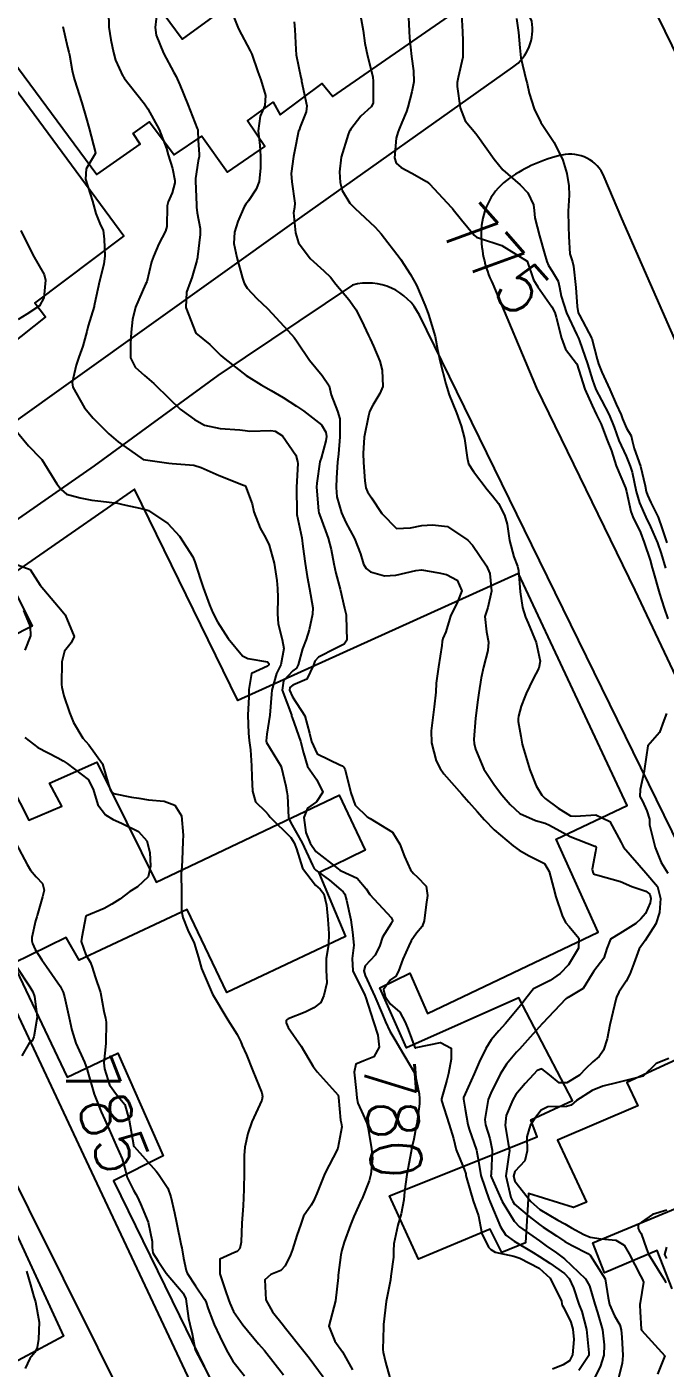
# Model space of a CAD drawing. Header units: metres. Extents: x 318500 to 325275, y 7408834 to 7428799.
# Drawn here: x 321625.1 to 321675.4, y 7423214.1 to 7423319.7 of the extents above; entities that cross this region are included whole.
import ezdxf
from ezdxf.enums import TextEntityAlignment as Align

# ---------------------------------------------------------------- set-up
doc = ezdxf.new("R2010")
doc.units = ezdxf.units.M
doc.header["$MEASUREMENT"] = 0
for name, color, linetype in [('Cotas', 45, 'Continuous'), ('Curvas de Nivel 1m', 11, 'Continuous'), ('Curvas de Nivel 5m', 15, 'Continuous'), ('Edificações', 30, 'Continuous'), ('Vias Primárias', 230, 'Continuous')]:
    doc.layers.add(name, color=color, linetype=linetype)
doc.styles.add('Style-STANDARD', font='STANDARD.shx')

msp = doc.modelspace()

# ---------------------------------------------------------------- linework, layer by layer
at = {"layer": 'Curvas de Nivel 1m', "flags": 128}
for points, elevation in [([(321641.12, 7423321.21), (321641.77, 7423319.56), (321642.7, 7423317.82), (321642.83, 7423317.55), (321643.3, 7423316.16), (321643.52, 7423315.54), (321643.89, 7423314.3), (321643.86, 7423313.53), (321643.49, 7423312.68), (321643.32, 7423311.54), (321643.45, 7423310.38), (321643.5, 7423309.54), (321643.51, 7423308.61), (321643.4, 7423307.54), (321643.17, 7423306.93), (321642.55, 7423306.01), (321642.34, 7423305.75), (321642.23, 7423305.55), (321641.71, 7423304.38), (321641.46, 7423303.56), (321641.42, 7423302.65), (321641.64, 7423301.56), (321642.1, 7423299.92), (321642.21, 7423299.55), (321642.46, 7423299.15), (321643.23, 7423298.32), (321644.07, 7423297.53), (321644.43, 7423297.16), (321645.95, 7423295.5), (321646.16, 7423295.25), (321646.4, 7423294.91), (321647.36, 7423293.48), (321648.37, 7423292.27), (321648.9, 7423291.46), (321649.07, 7423290.74), (321649.58, 7423289.45), (321649.74, 7423288.86), (321649.76, 7423287.45), (321649.64, 7423286.1), (321649.57, 7423285.45), (321649.49, 7423284.22), (321649.46, 7423283.45), (321649.52, 7423282.73), (321649.89, 7423281.45), (321650.22, 7423280.71), (321650.92, 7423279.43), (321651.37, 7423278.23), (321651.62, 7423277.42), (321651.82, 7423277.07), (321652.16, 7423276.82), (321653.27, 7423276.51), (321654.16, 7423276.55), (321655.73, 7423276.93), (321656.17, 7423276.97), (321657.55, 7423276.73), (321658.16, 7423276.6), (321659, 7423276.16), (321659.36, 7423275.32), (321659.01, 7423274.45), (321658.47, 7423273.33), (321658.39, 7423273.05), (321658.1, 7423272.1), (321657.86, 7423271.56), (321657.81, 7423271.33), (321657.77, 7423271.02), (321657.51, 7423269.34), (321657.35, 7423268.04), (321657.3, 7423267.34), (321657.19, 7423266.18), (321657.08, 7423265.34), (321656.94, 7423264.29), (321656.97, 7423263.35), (321657.35, 7423261.95), (321657.64, 7423261.33), (321657.95, 7423260.91), (321659.36, 7423259.32), (321659.92, 7423258.69), (321660.57, 7423257.95), (321661.14, 7423257.29), (321661.9, 7423256.51), (321663.41, 7423255.26), (321663.87, 7423254.91), (321664.66, 7423254.46), (321665.86, 7423253.86), (321666.23, 7423253.22), (321666.57, 7423251.95), (321666.77, 7423251.22), (321667.25, 7423249.77), (321667.51, 7423249.2), (321667.8, 7423248.9), (321668.56, 7423247.97), (321668.54, 7423247.19), (321667.76, 7423245.87), (321667.09, 7423245.21), (321666.31, 7423244.65), (321665.74, 7423244.36), (321664.99, 7423243.98), (321664.4, 7423243.24), (321664.12, 7423242.84), (321663.71, 7423242.36), (321662.79, 7423241.26), (321662.27, 7423240.69), (321661.68, 7423239.98), (321661.24, 7423239.29), (321660.73, 7423238.22), (321660.32, 7423237.3), (321659.62, 7423235.72), (321659.5, 7423235.43), (321659.49, 7423235.31), (321659.61, 7423234.53), (321659.84, 7423233.31), (321659.94, 7423232.95), (321660.52, 7423231.3), (321660.67, 7423230.42), (321660.85, 7423229.29), (321661.51, 7423227.37), (321661.55, 7423227.28), (321661.6, 7423227.19), (321662.4, 7423225.27), (321662.81, 7423224.59), (321663.47, 7423224.12), (321664.98, 7423223.23), (321665.46, 7423222.93), (321666.28, 7423222.39), (321667.44, 7423221.59), (321667.81, 7423221.19), (321668.14, 7423220.46), (321668.58, 7423219.18), (321668.8, 7423218.59), (321669.16, 7423217.17), (321669.35, 7423215.34), (321669.36, 7423215.17), (321669.35, 7423215.14), (321668.56, 7423213.95)], 778), ([(321635.37, 7423321.03), (321635.22, 7423319.65), (321635.3, 7423319.07), (321635.86, 7423317.64), (321636.68, 7423316.12), (321636.87, 7423315.81), (321636.95, 7423315.63), (321637.15, 7423315.15), (321637.79, 7423313.61), (321638.52, 7423311.7), (321638.56, 7423311.6), (321638.57, 7423311.55), (321638.61, 7423310.77), (321638.69, 7423309.69), (321638.69, 7423309.6), (321638.67, 7423309.52), (321638.59, 7423309.17), (321638.4, 7423307.77), (321638.4, 7423307.6), (321638.46, 7423305.68), (321638.46, 7423305.6), (321638.46, 7423305.52), (321638.53, 7423305.08), (321638.75, 7423303.83), (321638.76, 7423303.6), (321638.75, 7423303.36), (321638.55, 7423301.6), (321638.54, 7423301.55), (321638.49, 7423301.32), (321638.11, 7423299.96), (321637.97, 7423299.61), (321637.67, 7423298.83), (321637.63, 7423297.61), (321638.41, 7423295.6), (321639.52, 7423294.7), (321640.39, 7423293.85), (321640.69, 7423293.57), (321642.37, 7423292.28), (321643.57, 7423291.53), (321644.35, 7423291.1), (321645.3, 7423290.55), (321646.34, 7423289.86), (321646.89, 7423289.48), (321648.32, 7423288.39), (321648.66, 7423287.81), (321648.69, 7423287.46), (321648.65, 7423287.12), (321648.28, 7423285.77), (321648.21, 7423285.54), (321648.19, 7423285.47), (321647.93, 7423283.8), (321647.92, 7423283.47), (321648.08, 7423281.62), (321648.11, 7423281.47), (321648.22, 7423281.12), (321648.84, 7423279.46), (321649.08, 7423278.56), (321649.27, 7423277.45), (321649.43, 7423276.72), (321649.77, 7423275.45), (321650.13, 7423273.96), (321650.24, 7423273.44), (321650.26, 7423273.3), (321650.3, 7423271.44), (321650.09, 7423271.13), (321649.42, 7423270.78), (321648.08, 7423270.09), (321647.78, 7423269.77), (321647.68, 7423269.47), (321647.16, 7423268.37), (321646.05, 7423267.9), (321645.82, 7423267.72), (321645.79, 7423267.49), (321646.03, 7423266.97), (321646.99, 7423265.48), (321647.36, 7423264.11), (321647.51, 7423263.47), (321647.98, 7423262.5), (321649.81, 7423261.59), (321649.96, 7423261.55), (321650.07, 7423261.44), (321650.17, 7423261.22), (321650.63, 7423259.43), (321650.96, 7423258.46), (321651.91, 7423257.53), (321652.15, 7423257.41), (321653.89, 7423256.32), (321654.48, 7423255.38), (321654.84, 7423254.4), (321655.32, 7423253.37), (321655.55, 7423253.06), (321655.84, 7423252.8), (321656.54, 7423252.06), (321656.66, 7423251.35), (321656.54, 7423250.62), (321656.38, 7423249.35), (321656.24, 7423248.91), (321655.79, 7423248.38), (321655.38, 7423247.76), (321655.18, 7423247.37), (321654.71, 7423246.33), (321654.37, 7423245.38), (321654.15, 7423244.98), (321653.74, 7423244.7), (321653.19, 7423243.93), (321653.32, 7423243.39), (321653.71, 7423242.8), (321654.47, 7423242.15), (321654.9, 7423241.37), (321655.12, 7423240.8), (321655.66, 7423239.36), (321655.7, 7423239.33), (321655.77, 7423239.36), (321657.67, 7423239.77), (321658.51, 7423239.32), (321658.53, 7423238.45), (321658.3, 7423237.32), (321658.17, 7423236.79), (321657.75, 7423235.33), (321657.76, 7423235.19), (321658.37, 7423233.32), (321658.69, 7423232.21), (321658.9, 7423231.32), (321659.54, 7423229.79), (321659.66, 7423229.42), (321659.68, 7423229.31), (321659.73, 7423229.12), (321660.25, 7423227.3), (321660.66, 7423226.13), (321660.83, 7423225.29), (321660.92, 7423224.74), (321661.46, 7423223.66), (321661.64, 7423223.46), (321661.97, 7423223.27), (321663.46, 7423222.94), (321663.92, 7423222.78), (321665.44, 7423222), (321666.32, 7423221.22), (321667.2, 7423219.41), (321667.24, 7423219.2), (321667.27, 7423219.08), (321667.4, 7423218.87), (321667.95, 7423217.76), (321668.11, 7423217.19), (321668.18, 7423216.38), (321668.08, 7423215.19), (321667.83, 7423214.7), (321667.34, 7423214.39), (321666.49, 7423214.06)], 779), ([(321646.15, 7423320.1), (321646.21, 7423319.51), (321646.28, 7423317.93), (321646.32, 7423317.5), (321646.68, 7423315.73), (321646.73, 7423315.55), (321646.73, 7423315.5), (321646.74, 7423315.44), (321647.15, 7423313.49), (321647.11, 7423313.03), (321646.62, 7423311.83), (321646.54, 7423311.58), (321646.51, 7423311.5), (321646.19, 7423309.91), (321646.11, 7423309.5), (321645.93, 7423308.16), (321645.97, 7423307.51), (321646.2, 7423305.84), (321646.19, 7423305.5), (321646.11, 7423305.08), (321646.25, 7423303.49), (321646.51, 7423302.71), (321647.41, 7423301.48), (321648.48, 7423300.52), (321649.01, 7423300), (321649.45, 7423299.46), (321650.45, 7423298.26), (321651.04, 7423297.43), (321651.65, 7423296.2), (321652.01, 7423295.42), (321652.14, 7423295.15), (321652.4, 7423294.59), (321652.89, 7423293.4), (321653.08, 7423292.7), (321653.13, 7423291.4), (321652.9, 7423290.86), (321652.34, 7423289.94), (321652.16, 7423289.59), (321652.1, 7423289.41), (321652.01, 7423289.1), (321651.66, 7423287.42), (321651.59, 7423286.12), (321651.62, 7423285.42), (321651.71, 7423283.97), (321651.79, 7423283.42), (321651.93, 7423283.1), (321652.24, 7423282.64), (321653.07, 7423281.4), (321654.21, 7423280.23), (321655.31, 7423280.28), (321656.22, 7423280.45), (321657.05, 7423280.52), (321658.22, 7423280.38), (321659.84, 7423279.31), (321660.19, 7423278.92), (321661.31, 7423277.29), (321661.56, 7423276.68), (321661.69, 7423275.29), (321661.4, 7423274.02), (321661.16, 7423273.29), (321661.3, 7423272.09), (321661.47, 7423271.29), (321661.4, 7423270.61), (321661.07, 7423269.3), (321660.88, 7423268.47), (321660.69, 7423267.3), (321660.61, 7423266.73), (321660.44, 7423265.3), (321660.3, 7423263.61), (321660.32, 7423263.31), (321660.43, 7423262.86), (321661.09, 7423261.29), (321661.94, 7423260.01), (321662.52, 7423259.27), (321663.15, 7423258.49), (321663.92, 7423257.79), (321665.15, 7423257.24), (321665.91, 7423257.03), (321666.26, 7423256.87), (321667.89, 7423255.99), (321669.82, 7423255.23), (321669.88, 7423255.21), (321669.91, 7423255.17), (321669.93, 7423255.11), (321669.87, 7423254.81), (321669.63, 7423253.4), (321669.66, 7423253.17), (321669.72, 7423253.04), (321669.85, 7423252.98), (321670.07, 7423252.94), (321671.84, 7423252.43), (321672.75, 7423252.05), (321673.84, 7423251.69), (321674.15, 7423251.43), (321674.23, 7423251.11), (321674.18, 7423250.76), (321673.81, 7423249.93), (321673.44, 7423249.49), (321673.05, 7423249.13), (321671.79, 7423248.35), (321671.05, 7423247.89), (321670.78, 7423247.16), (321670.53, 7423246.4), (321669.75, 7423245.38), (321669.62, 7423245.17), (321668.91, 7423244.01), (321667.72, 7423243.32), (321667.64, 7423243.28), (321667.55, 7423243.2), (321665.7, 7423241.27), (321665.68, 7423241.25), (321665.67, 7423241.23), (321664.75, 7423240.18), (321663.9, 7423239.25), (321663.79, 7423239.13), (321663.67, 7423239), (321662.87, 7423238.05), (321662.38, 7423237.27), (321661.63, 7423235.79), (321661.44, 7423235.28), (321661.18, 7423233.7), (321661.23, 7423233.29), (321661.57, 7423232.22), (321661.75, 7423231.28), (321661.66, 7423229.39), (321661.65, 7423229.28), (321661.69, 7423229.13), (321662.53, 7423227.26), (321663.49, 7423225.69), (321663.9, 7423225.25), (321665.47, 7423224.15), (321666.01, 7423223.77), (321666.82, 7423223.21), (321667.45, 7423222.73), (321669.1, 7423221.17), (321669.42, 7423220.61), (321669.82, 7423219.17), (321670.03, 7423218.52), (321670.42, 7423217.16), (321670.56, 7423215.96), (321670.53, 7423215.16), (321670.26, 7423214.23), (321669.7, 7423213.17)], 777), ([(321651.32, 7423320.87), (321651.6, 7423319.43), (321651.73, 7423318.42), (321651.93, 7423317.43), (321652.34, 7423315.77), (321652.38, 7423315.42), (321652.38, 7423313.7), (321652.23, 7423313.42), (321651.41, 7423312.67), (321650.62, 7423311.67), (321650.53, 7423311.53), (321650.49, 7423311.44), (321650.42, 7423311.24), (321649.86, 7423309.45), (321649.73, 7423308.3), (321649.77, 7423307.45), (321649.93, 7423306.82), (321650.55, 7423305.84), (321650.94, 7423305.44), (321652.53, 7423303.95), (321653, 7423303.41), (321654.49, 7423301.48), (321654.56, 7423301.39), (321655.32, 7423300.22), (321655.8, 7423299.37), (321656.45, 7423297.82), (321656.62, 7423297.36), (321656.73, 7423297.06), (321657.25, 7423295.35), (321657.43, 7423294.32), (321657.64, 7423293.35), (321658.1, 7423291.61), (321658.17, 7423291.34), (321658.35, 7423290.76), (321658.94, 7423289.33), (321659.31, 7423288.31), (321659.56, 7423287.32), (321659.78, 7423285.82), (321659.88, 7423285.31), (321660.27, 7423284.71), (321661.36, 7423283.29), (321661.76, 7423282.8), (321662.24, 7423282.19), (321662.73, 7423281.28), (321662.92, 7423280.57), (321663.12, 7423279.27), (321663.45, 7423277.99), (321663.74, 7423277.26), (321663.82, 7423276.91), (321663.94, 7423275.25), (321664.13, 7423274.02), (321664.37, 7423273.25), (321664.58, 7423272.78), (321665.22, 7423271.24), (321665.52, 7423269.79), (321665.42, 7423269.24), (321664.96, 7423268.34), (321664.43, 7423267.25), (321664.31, 7423266.98), (321664.02, 7423266.24), (321663.81, 7423265.45), (321663.78, 7423265.25), (321663.8, 7423265.04), (321664, 7423263.89), (321664.12, 7423263.25), (321664.16, 7423263.07), (321664.71, 7423261.24), (321665.21, 7423259.97), (321665.66, 7423259.23), (321665.93, 7423258.97), (321666.93, 7423258.22), (321667.91, 7423257.61), (321668.3, 7423257.58), (321669.92, 7423257.68), (321671.01, 7423257.16), (321671.89, 7423255.51), (321672.08, 7423255.15), (321673.85, 7423253.12), (321674.77, 7423252.04), (321675, 7423251.1), (321674.93, 7423249.99), (321674.63, 7423249.11), (321673.79, 7423247.79), (321673.32, 7423247.13), (321672.9, 7423245.99), (321672.59, 7423245.14), (321672.29, 7423244.59), (321671.73, 7423243.74), (321671.53, 7423243.34), (321671.47, 7423243.15), (321671.15, 7423241.71), (321671.02, 7423241.16), (321670.79, 7423240.05), (321670.52, 7423239.16), (321670.17, 7423238.66), (321669.66, 7423238.25), (321669.11, 7423237.71), (321668.63, 7423237.19), (321667.63, 7423236.58), (321667.01, 7423236.58), (321666.25, 7423237.22), (321665.65, 7423237.69), (321665.3, 7423237.57), (321664.99, 7423237.24), (321664.34, 7423236.53), (321663.62, 7423235.68), (321663.36, 7423235.25), (321662.86, 7423234.01), (321662.78, 7423233.26), (321663.01, 7423231.82), (321663.11, 7423231.26), (321663.04, 7423230.74), (321662.82, 7423229.26), (321663.21, 7423227.56), (321663.36, 7423227.25), (321663.51, 7423227.04), (321664.66, 7423226.07), (321665.48, 7423225.43), (321665.77, 7423225.23), (321666.81, 7423224.55), (321667.47, 7423224.11), (321668.05, 7423223.78), (321669.28, 7423223.17), (321669.46, 7423223.03), (321670.63, 7423221.16), (321670.88, 7423219.68), (321670.98, 7423219.15), (321671.39, 7423218.25), (321671.79, 7423217.55), (321671.91, 7423217.14), (321671.95, 7423216.56), (321672.04, 7423215.14), (321671.98, 7423214.5), (321671.65, 7423213.15)], 776), ([(321659.34, 7423320.74), (321659.4, 7423319.33), (321659.43, 7423318.61), (321659.44, 7423317.33), (321659.08, 7423315.73), (321658.99, 7423315.34), (321659, 7423315.01), (321659.22, 7423313.33), (321659.63, 7423312.31), (321660.47, 7423311.31), (321660.63, 7423311.12), (321661.91, 7423309.29), (321662.59, 7423308.45), (321663.96, 7423307.27), (321664.56, 7423306.64), (321665, 7423305.7), (321665.06, 7423305.25), (321665.11, 7423304.68), (321665.46, 7423303.25), (321665.86, 7423301.88), (321666.06, 7423301.24), (321666.19, 7423300.94), (321666.48, 7423300.49), (321666.95, 7423299.69), (321667.05, 7423299.22), (321667.17, 7423298.51), (321667.61, 7423297.21), (321668.41, 7423295.46), (321668.54, 7423295.2), (321668.62, 7423294.99), (321669.24, 7423293.19), (321669.64, 7423291.91), (321669.91, 7423291.18), (321670.35, 7423290.34), (321670.96, 7423289.17), (321671.34, 7423288.19), (321671.71, 7423287.16), (321672.29, 7423285.91), (321672.62, 7423285.14), (321672.77, 7423284.65), (321673.09, 7423283.14), (321673.35, 7423282.24), (321673.84, 7423281.13), (321674.22, 7423280.36), (321674.75, 7423279.11), (321675.04, 7423278.26), (321675.38, 7423277.11)], 774), ([(321663.66, 7423320.36), (321663.82, 7423319.27), (321663.93, 7423318.05), (321664, 7423317.27), (321664.43, 7423315.51), (321664.5, 7423315.26), (321664.67, 7423314.49), (321665.04, 7423313.25), (321665.58, 7423312.19), (321666.2, 7423311.24), (321666.62, 7423310.6), (321667.32, 7423309.22), (321667.63, 7423308.17), (321667.79, 7423307.21), (321667.81, 7423306.46), (321667.73, 7423305.21), (321667.76, 7423303.99), (321667.77, 7423303.21), (321667.86, 7423301.85), (321668.07, 7423301.21), (321668.16, 7423300.87), (321668.32, 7423299.2), (321668.45, 7423297.69), (321668.52, 7423297.2), (321668.62, 7423297.01), (321669.59, 7423295.19), (321670.02, 7423293.56), (321670.11, 7423293.18), (321670.38, 7423292.52), (321671.02, 7423291.17), (321671.5, 7423290.01), (321671.89, 7423289.16), (321672.02, 7423288.85), (321672.32, 7423288.12), (321672.69, 7423287.53), (321672.78, 7423287.14), (321672.93, 7423286.51), (321673.42, 7423285.13), (321673.79, 7423283.59), (321673.88, 7423283.13), (321673.97, 7423282.84), (321674.24, 7423282.28), (321674.82, 7423281.11), (321675.13, 7423280.2), (321675.5, 7423279.11)], 773), ([(321627.94, 7423319.74), (321628.32, 7423318.12), (321628.41, 7423317.73), (321628.46, 7423317.5), (321628.69, 7423316.27), (321628.8, 7423315.73), (321628.85, 7423315.55), (321629.43, 7423313.72), (321629.79, 7423312.56), (321630.02, 7423311.72), (321630.51, 7423309.8), (321630.48, 7423309.71), (321629.77, 7423308.53), (321629.74, 7423307.72), (321630.28, 7423305.98), (321630.36, 7423305.71), (321630.53, 7423305.01), (321630.91, 7423304.09), (321631.11, 7423303.7), (321631.2, 7423303.01), (321631.25, 7423301.7), (321631.16, 7423301.02), (321630.82, 7423299.7), (321630.44, 7423297.89), (321630.41, 7423297.74), (321630.4, 7423297.71), (321629.94, 7423296.19), (321629.83, 7423295.72), (321629.52, 7423294.59), (321629.21, 7423293.72), (321629, 7423293.09), (321628.68, 7423291.73), (321628.73, 7423291.35), (321629.66, 7423289.72), (321630.32, 7423288.91), (321630.93, 7423288.32), (321631.56, 7423287.69), (321632.3, 7423287.04), (321634.28, 7423285.65), (321636.28, 7423285.36), (321636.56, 7423285.34), (321638.27, 7423285.2), (321638.83, 7423285.04), (321640.26, 7423284.41), (321642.17, 7423283.63), (321642.25, 7423283.6), (321642.32, 7423283.55), (321642.85, 7423282.16), (321642.98, 7423281.54), (321643.48, 7423280.26), (321643.9, 7423279.52), (321644.19, 7423278.91), (321644.58, 7423277.51), (321644.78, 7423276.14), (321644.84, 7423275.51), (321644.86, 7423274.79), (321644.84, 7423273.51), (321644.89, 7423272.72), (321645.2, 7423271.5), (321645.35, 7423270.77), (321645.11, 7423269.5), (321644.77, 7423268.8), (321644.39, 7423267.51), (321644.36, 7423267.19), (321644.23, 7423265.52), (321644, 7423264.04), (321643.96, 7423263.52), (321643.99, 7423263.37), (321645.13, 7423261.5), (321645.5, 7423259.94), (321645.58, 7423259.5), (321645.63, 7423259.19), (321645.72, 7423257.49), (321645.9, 7423257.07), (321646.78, 7423255.48), (321647.6, 7423253.73), (321647.72, 7423253.47), (321647.85, 7423253.32), (321648.93, 7423252.54), (321649.83, 7423251.78), (321650.02, 7423251.62), (321650.14, 7423251.44), (321650.28, 7423250.98), (321650.61, 7423249.43), (321650.76, 7423248.45), (321650.86, 7423247.42), (321650.72, 7423246.39), (321650.77, 7423245.42), (321651.72, 7423243.48), (321651.76, 7423243.41), (321651.78, 7423243.35), (321652.4, 7423241.4), (321652.74, 7423240.34), (321652.84, 7423239.4), (321652.43, 7423238.63), (321651.65, 7423238.32), (321651.02, 7423238.05), (321650.87, 7423237.42), (321651.04, 7423236), (321651.1, 7423235.42), (321651.18, 7423235), (321651.6, 7423234.06), (321651.89, 7423233.41), (321651.98, 7423233.01), (321652.25, 7423231.4), (321652.32, 7423230.64), (321652.19, 7423229.4), (321652.06, 7423228.88), (321651.51, 7423227.5), (321651.48, 7423227.44), (321651.47, 7423227.41), (321650.85, 7423226.06), (321650.59, 7423225.42), (321650.09, 7423224.06), (321649.92, 7423223.43), (321649.84, 7423223.04), (321649.63, 7423221.44), (321649.61, 7423221.26), (321649.4, 7423219.44), (321648.89, 7423217.45), (321649.36, 7423216.27), (321649.95, 7423215.43), (321650.76, 7423213.99)], 781), ([(321624.64, 7423303.67), (321625.58, 7423301.77), (321626.47, 7423300.23), (321626.59, 7423299.76), (321626.45, 7423298.39), (321626.11, 7423297.76), (321625.11, 7423297.1), (321624.42, 7423296.67)], 782), ([(321624.38, 7423287.79), (321625.24, 7423286.73), (321626.19, 7423285.76), (321626.28, 7423285.65), (321627.48, 7423283.74), (321627.8, 7423283.29), (321628.24, 7423282.94), (321629.32, 7423282.64), (321630.24, 7423282.46), (321630.93, 7423282.39), (321632.24, 7423282.22), (321632.67, 7423282.11), (321634.23, 7423281.78), (321634.69, 7423281.65), (321636.21, 7423280.62), (321637.14, 7423279.62), (321638.18, 7423278), (321638.34, 7423277.6), (321638.77, 7423276.2), (321638.98, 7423275.59), (321639.48, 7423274.23), (321639.76, 7423273.58), (321640.11, 7423272.88), (321640.97, 7423271.56), (321642.08, 7423270.21), (321642.51, 7423269.98), (321644.07, 7423269.72), (321644.17, 7423269.61), (321644.16, 7423269.52), (321644.13, 7423269.46), (321644.07, 7423269.38), (321642.8, 7423268.8), (321642.6, 7423267.54), (321642.6, 7423266.97), (321642.52, 7423265.54), (321642.56, 7423264.11), (321642.61, 7423263.54), (321642.71, 7423262.81), (321642.81, 7423261.54), (321642.83, 7423260.65), (321642.88, 7423259.54), (321643.11, 7423258.72), (321643.91, 7423257.95), (321644.1, 7423257.71), (321644.26, 7423257.51), (321645.89, 7423255.91), (321646.17, 7423255.49), (321646.35, 7423255.01), (321646.82, 7423253.48), (321647.84, 7423252.15), (321648.2, 7423251.83), (321648.48, 7423251.46), (321648.7, 7423250.57), (321648.81, 7423249.45), (321648.89, 7423248.35), (321648.85, 7423247.45), (321648.68, 7423246.37), (321648.68, 7423245.46), (321648.73, 7423244.46), (321648.49, 7423243.46), (321648.26, 7423242.91), (321647.71, 7423242.5), (321647.03, 7423242.15), (321645.69, 7423241.62), (321645.6, 7423241.58), (321645.52, 7423241.49), (321645.52, 7423241.32), (321645.68, 7423240.95), (321646.71, 7423239.48), (321647.65, 7423237.89), (321647.96, 7423237.47), (321649.61, 7423235.62), (321649.64, 7423235.44), (321649.81, 7423233.66), (321649.86, 7423233.44), (321649.9, 7423233.12), (321649.59, 7423231.44), (321649.56, 7423231.37), (321648.57, 7423229.45), (321647.94, 7423227.89), (321647.77, 7423227.47), (321647.69, 7423227.29), (321647.5, 7423226.97), (321646.88, 7423226.09), (321646.67, 7423225.48), (321646.38, 7423224.58), (321646.02, 7423223.48), (321645.88, 7423223.06), (321645.44, 7423222.18), (321645.1, 7423221.83), (321644.31, 7423221.51), (321643.85, 7423221.08), (321643.92, 7423219.51), (321644.45, 7423218.56), (321645.32, 7423217.49), (321645.38, 7423217.42), (321646.92, 7423215.47), (321647.34, 7423214.94), (321648.44, 7423213.45)], 782), ([(321624.17, 7423277.45), (321625.38, 7423276.99), (321626.15, 7423275.76), (321627.89, 7423273.73), (321628.12, 7423273.43), (321628.83, 7423271.72), (321628.59, 7423271.22), (321628.08, 7423270.57), (321627.87, 7423269.73), (321627.84, 7423267.94), (321627.86, 7423267.73), (321628.03, 7423267.05), (321628.48, 7423265.73), (321628.78, 7423264.95), (321629.52, 7423263.71), (321629.98, 7423263.19), (321631.07, 7423261.69), (321631.55, 7423260.07), (321631.66, 7423259.68), (321631.74, 7423259.49), (321631.93, 7423259.36), (321633.36, 7423259.09), (321633.92, 7423258.99), (321634.68, 7423258.88), (321635.92, 7423258.75), (321636.75, 7423258.45), (321637.29, 7423257.61), (321637.41, 7423256.09), (321637.4, 7423255.61), (321637.35, 7423254.12), (321637.3, 7423253.61), (321637.27, 7423253.04), (321637.28, 7423251.61), (321637.29, 7423250.13), (321637.38, 7423249.61), (321637.79, 7423248.61), (321638.29, 7423247.59), (321638.62, 7423246.45), (321638.85, 7423245.58), (321639.72, 7423243.57), (321640.94, 7423241.56), (321641.68, 7423240.39), (321641.96, 7423239.83), (321642.07, 7423239.54), (321642.4, 7423238.79), (321642.89, 7423237.53), (321643.61, 7423235.8), (321643.66, 7423235.52), (321643.61, 7423235.23), (321642.83, 7423233.53), (321642.5, 7423232.61), (321642.28, 7423231.54), (321642.23, 7423230.86), (321642.21, 7423229.54), (321642.19, 7423228.22), (321642.17, 7423227.54), (321642.13, 7423226.91), (321642.03, 7423225.54), (321641.98, 7423224.06), (321641.88, 7423223.54), (321641.68, 7423223.32), (321641.46, 7423223.24), (321640.31, 7423222.7), (321640.3, 7423221.56), (321640.74, 7423220.22), (321640.99, 7423219.55), (321641.1, 7423219.24), (321641.39, 7423218.59), (321642.11, 7423217.53), (321643.36, 7423216.06), (321643.82, 7423215.51), (321645.32, 7423213.6)], 783), ([(321624.85, 7423273.78), (321625.38, 7423272.5), (321625.4, 7423271.77), (321624.96, 7423270.66)], 784), ([(321624.96, 7423263.78), (321625.98, 7423262.99), (321627.54, 7423262.17), (321627.96, 7423261.93), (321628.29, 7423261.73), (321629.94, 7423260.47), (321630.32, 7423259.7), (321630.69, 7423258.47), (321631.31, 7423257.69), (321631.9, 7423257.32), (321632.55, 7423257.02), (321633.89, 7423256.37), (321634.57, 7423255.64), (321634.79, 7423254.71), (321634.85, 7423253.64), (321634.66, 7423252.82), (321633.83, 7423252.03), (321633.23, 7423251.66), (321632.44, 7423251.05), (321631.81, 7423250.66), (321631.19, 7423250.31), (321629.8, 7423249.75), (321629.78, 7423249.73), (321629.76, 7423249.71), (321629.44, 7423248.05), (321629.39, 7423247.71), (321629.76, 7423246.66), (321630.12, 7423246.07), (321630.26, 7423245.7), (321630.5, 7423244.94), (321630.91, 7423243.69), (321631.16, 7423242.22), (321631.29, 7423241.69), (321631.36, 7423241.36), (321631.34, 7423239.68), (321631.17, 7423238.17), (321631.23, 7423237.69), (321631.62, 7423236.43), (321632.18, 7423235.67), (321632.83, 7423234.89), (321633.17, 7423233.66), (321633.5, 7423231.71), (321633.52, 7423231.65), (321633.56, 7423231.59), (321635.3, 7423229.63), (321635.4, 7423229.5), (321635.53, 7423229.33), (321636.21, 7423228.31), (321636.45, 7423227.61), (321636.74, 7423226.36), (321636.9, 7423225.61), (321637.26, 7423223.79), (321637.3, 7423223.6), (321637.44, 7423222.8), (321637.66, 7423221.82), (321637.74, 7423221.6), (321638.38, 7423220.62), (321639.1, 7423219.57), (321639.2, 7423219.38), (321639.39, 7423218.79), (321639.72, 7423217.9), (321639.87, 7423217.56), (321640.3, 7423216.62), (321640.82, 7423215.55), (321641.34, 7423214.68), (321642.25, 7423213.53)], 784), ([(321624.26, 7423245.78), (321625.35, 7423244.14), (321625.58, 7423243.76), (321625.71, 7423243.39), (321625.93, 7423241.76), (321625.67, 7423240.2), (321625.53, 7423239.91), (321625.31, 7423239.76), (321624.71, 7423238.71)], 786), ([(321675.5, 7423226.58), (321674.38, 7423226.22), (321673.49, 7423225.62), (321673.23, 7423225.38), (321673.25, 7423225.12), (321673.33, 7423224.98), (321673.48, 7423224.72), (321673.89, 7423223.53), (321674.05, 7423223.11), (321675.09, 7423221.44), (321675.32, 7423221.09), (321675.43, 7423220.84)], 774), ([(321675.47, 7423223.65), (321675.32, 7423223.09), (321675.46, 7423222.76)], 773), ([(321625.08, 7423221.76), (321625.41, 7423220.69), (321625.67, 7423219.76), (321625.79, 7423219.36), (321626.09, 7423217.75), (321626.03, 7423216.42), (321625.92, 7423215.75), (321625.74, 7423215.36), (321625.34, 7423214.88), (321624.98, 7423214.11)], 786)]:
    msp.add_lwpolyline(points, dxfattribs=dict(at, elevation=elevation))
at = {"layer": 'Curvas de Nivel 5m', "flags": 128}
for points, elevation in [([(321631.54, 7423320.91), (321631.57, 7423319.7), (321631.72, 7423318.69), (321631.92, 7423317.69), (321632.09, 7423317.08), (321632.68, 7423315.84), (321632.74, 7423315.74), (321632.78, 7423315.68), (321633.17, 7423315.18), (321634.37, 7423313.65), (321634.64, 7423313.25), (321635.52, 7423311.64), (321636.1, 7423310.14), (321636.25, 7423309.63), (321636.58, 7423308.55), (321636.76, 7423307.63), (321636.76, 7423307.44), (321636.56, 7423306.65), (321636.23, 7423305.95), (321636.16, 7423305.63), (321636.14, 7423304.01), (321636.03, 7423303.63), (321635.5, 7423302.64), (321635.07, 7423301.64), (321634.92, 7423301.21), (321634.55, 7423299.65), (321634.53, 7423299.58), (321634.46, 7423299.46), (321633.66, 7423297.66), (321633.42, 7423296.67), (321633.32, 7423295.67), (321633.27, 7423294.79), (321633.28, 7423293.67), (321633.64, 7423292.93), (321634.37, 7423292.26), (321635.11, 7423291.64), (321636.34, 7423290.42), (321637.19, 7423289.62), (321637.85, 7423289.14), (321638.32, 7423288.8), (321639.1, 7423288.37), (321640.32, 7423288.11), (321641.88, 7423287.99), (321642.31, 7423287.93), (321642.67, 7423287.9), (321644.31, 7423287.94), (321644.67, 7423287.88), (321645.23, 7423287.51), (321646.29, 7423286), (321646.43, 7423285.49), (321646.44, 7423285.33), (321646.35, 7423283.49), (321646.35, 7423283.39), (321646.37, 7423281.49), (321646.38, 7423281.33), (321646.75, 7423279.48), (321646.85, 7423278.82), (321647.03, 7423277.48), (321647.18, 7423276.46), (321647.37, 7423275.48), (321647.62, 7423273.98), (321647.6, 7423273.48), (321647.33, 7423272.25), (321647.1, 7423271.48), (321646.81, 7423270.76), (321646.46, 7423269.49), (321646.33, 7423269.23), (321646.06, 7423269.02), (321645.32, 7423268.23), (321645.22, 7423267.5), (321645.94, 7423265.56), (321645.96, 7423265.49), (321645.96, 7423265.45), (321646.01, 7423265.35), (321646.66, 7423263.48), (321646.88, 7423262.58), (321647.2, 7423261.48), (321647.94, 7423260.43), (321648.41, 7423259.46), (321647.92, 7423258.71), (321647.2, 7423258.2), (321646.93, 7423257.48), (321647.08, 7423256.29), (321647.41, 7423255.47), (321647.87, 7423254.79), (321649.61, 7423253.44), (321649.75, 7423253.34), (321649.85, 7423253.29), (321651.13, 7423252.71), (321651.83, 7423251.87), (321652.12, 7423251.41), (321653.8, 7423249.61), (321653.9, 7423249.39), (321653.89, 7423249.3), (321653.8, 7423249.14), (321653.1, 7423248.07), (321652.9, 7423247.4), (321652.53, 7423246.64), (321651.75, 7423245.79), (321651.63, 7423245.41), (321651.74, 7423245.03), (321652.52, 7423243.4), (321653.11, 7423241.98), (321653.34, 7423241.39), (321653.68, 7423240.67), (321654.17, 7423239.87), (321654.45, 7423239.38), (321655.64, 7423237.39), (321655.66, 7423237.36), (321655.99, 7423235.72), (321656.02, 7423235.35), (321656.03, 7423234.93), (321655.81, 7423233.36), (321655.77, 7423233.17), (321655.57, 7423232.15), (321655.41, 7423231.51), (321655.4, 7423231.36), (321655.38, 7423231.19), (321655.02, 7423229.37), (321654.84, 7423228.05), (321654.79, 7423227.37), (321654.59, 7423226.28), (321654.31, 7423225.38), (321654, 7423223.92), (321653.98, 7423223.38), (321653.97, 7423222.86), (321653.78, 7423221.38), (321653.73, 7423221.08), (321653.4, 7423219.39), (321653.2, 7423217.58), (321653.18, 7423217.39), (321653.13, 7423215.61), (321653.16, 7423215.39), (321653.34, 7423214.6), (321653.69, 7423213.38)], 780), ([(321655.14, 7423321), (321655.22, 7423319.38), (321655.25, 7423318.85), (321655.39, 7423317.38), (321655.56, 7423316.24), (321655.59, 7423315.38), (321655.43, 7423314.61), (321655.1, 7423313.38), (321654.99, 7423313.04), (321654.63, 7423312.18), (321654.4, 7423311.61), (321654.31, 7423311.39), (321654.18, 7423310.96), (321654.05, 7423309.4), (321654.19, 7423308.99), (321654.59, 7423308.64), (321655.41, 7423308.2), (321656.57, 7423307.55), (321656.8, 7423307.36), (321658.55, 7423305.48), (321658.62, 7423305.41), (321658.68, 7423305.34), (321659.34, 7423304.52), (321660.33, 7423303.31), (321660.52, 7423303.15), (321660.74, 7423303.08), (321662.51, 7423302.49), (321664.49, 7423301.26), (321665.01, 7423299.79), (321665.33, 7423299.25), (321666.45, 7423297.68), (321666.67, 7423297.23), (321666.79, 7423296.87), (321667.2, 7423295.22), (321667.52, 7423294.34), (321668.39, 7423293.22), (321668.4, 7423293.2), (321669.05, 7423291.19), (321669.62, 7423289.91), (321669.97, 7423289.18), (321670.32, 7423288.44), (321670.67, 7423287.53), (321670.8, 7423287.17), (321671.13, 7423286.33), (321671.52, 7423285.16), (321672.25, 7423283.42), (321672.33, 7423283.15), (321672.66, 7423281.57), (321672.83, 7423281.14), (321673.43, 7423279.91), (321673.72, 7423279.13), (321674.18, 7423277.73), (321674.35, 7423277.12), (321674.41, 7423276.88), (321674.91, 7423275.11), (321675.29, 7423273.95), (321675.58, 7423273.11)], 775), ([(321675.46, 7423265.66), (321675.26, 7423265.11), (321674.93, 7423264.18), (321673.99, 7423263.12), (321673.74, 7423261.34), (321673.71, 7423261.12), (321673.39, 7423259.67), (321673.38, 7423259.13), (321673.57, 7423258.76), (321673.92, 7423257.99), (321674.13, 7423257.34), (321674.12, 7423257.12), (321674.13, 7423256.89), (321674.58, 7423255.11), (321675.04, 7423253.93), (321675.57, 7423253.09)], 775), ([(321624.26, 7423255.4), (321625.13, 7423253.77), (321625.39, 7423253.32), (321625.84, 7423252.8), (321626.35, 7423252.27), (321626.47, 7423251.75), (321626.34, 7423251.23), (321625.93, 7423249.76), (321625.9, 7423249.66), (321625.79, 7423249.35), (321625.5, 7423248.04), (321625.51, 7423247.76), (321625.56, 7423247.56), (321625.76, 7423247.09), (321626.28, 7423246.28), (321626.66, 7423245.75), (321627.73, 7423244.2), (321627.96, 7423243.73), (321628.07, 7423243.37), (321628.43, 7423241.72), (321628.65, 7423240.75), (321628.98, 7423239.72), (321629.65, 7423238.22), (321629.84, 7423237.71), (321629.91, 7423237.43), (321630.41, 7423235.69), (321630.96, 7423234.32), (321631.25, 7423233.68), (321631.58, 7423232.93), (321632.14, 7423231.67), (321632.61, 7423230.6), (321632.89, 7423229.66), (321633.01, 7423229.15), (321633.51, 7423228.15), (321633.7, 7423227.83), (321633.79, 7423227.65), (321634.06, 7423227.08), (321634.67, 7423225.63), (321634.98, 7423224.1), (321634.97, 7423223.63), (321635.02, 7423223.2), (321635.44, 7423222.55), (321636.09, 7423221.61), (321637.41, 7423220.04), (321637.64, 7423219.6), (321637.84, 7423218.05), (321637.93, 7423217.59), (321638.12, 7423216.84), (321638.37, 7423215.58), (321639.32, 7423213.78)], 785), ([(321675.66, 7423238.51), (321674.65, 7423238.11), (321673.64, 7423237.12), (321671.63, 7423236.63), (321670.47, 7423236.32), (321669.63, 7423236), (321668.38, 7423235.19), (321667.97, 7423234.84), (321667.61, 7423234.74), (321666.14, 7423234.69), (321665.61, 7423234.43), (321665.08, 7423233.76), (321664.74, 7423233.24), (321664.48, 7423232.34), (321664.5, 7423231.24), (321664.33, 7423230.46), (321663.54, 7423229.62), (321663.43, 7423229.25), (321663.53, 7423228.85), (321664.78, 7423227.24), (321665.5, 7423226.62), (321666.91, 7423225.78), (321667.48, 7423225.49), (321668, 7423225.19), (321668.95, 7423224.65), (321669.47, 7423224.44), (321670.33, 7423224.3), (321671.47, 7423224.2), (321672.14, 7423223.81), (321672.54, 7423223.13), (321673.43, 7423221.39), (321673.58, 7423221.12), (321673.65, 7423220.89), (321673.4, 7423219.28), (321673.37, 7423219.15), (321673.37, 7423219.12), (321673.38, 7423219.1), (321673.39, 7423218.57), (321673.48, 7423217.21), (321673.51, 7423217.12), (321675.35, 7423215.09), (321674.77, 7423213.66)], 775)]:
    msp.add_lwpolyline(points, dxfattribs=dict(at, elevation=elevation))
at = {"layer": 'Edificações'}
for points in [[(321641.58, 7423321.87), (321637.35, 7423318.75), (321630.55, 7423327.95)], [(321622.63, 7423318.85), (321630.63, 7423308.1), (321634.03, 7423310.48), (321633.48, 7423311.31), (321634.77, 7423312.23), (321636.7, 7423309.65), (321638.9, 7423311.12), (321640.92, 7423308.28), (321643.86, 7423310.3), (321642.48, 7423312.32), (321644.5, 7423313.79), (321645.06, 7423312.78), (321648.36, 7423315.25), (321649.19, 7423314.24), (321658.66, 7423320.77)], [(321620.04, 7423291.69), (321626.59, 7423296.86), (321625.73, 7423297.95), (321632.74, 7423303.23), (321622.64, 7423316.91)], [(321681.14, 7423240.67), (321672.36, 7423236.63), (321673.21, 7423234.78), (321666.89, 7423232.09), (321669.16, 7423227.2), (321668.15, 7423226.78), (321664.61, 7423227.88), (321664.36, 7423223.99), (321662.51, 7423223.23), (321661.58, 7423225.08), (321655.94, 7423222.72), (321653.65, 7423227.7), (321665.28, 7423232.34), (321664.78, 7423233.69), (321668.06, 7423235.2), (321663.85, 7423243.29), (321655.01, 7423239.34), (321652.9, 7423244.06), (321655.26, 7423245.23), (321656.66, 7423242.04), (321670.09, 7423248.44), (321666.78, 7423255.78), (321672.38, 7423258.43), (321663.83, 7423276.68), (321641.73, 7423266.7), (321633.59, 7423283.32), (321623.61, 7423276.4), (321625.52, 7423272.53), (321616.86, 7423268.16)], [(321621.8, 7423264.02), (321625.26, 7423257.26), (321627.86, 7423258.38), (321626.9, 7423260.18), (321630.62, 7423261.83), (321635.3, 7423252.38), (321649.7, 7423259.24), (321651.74, 7423254.91), (321648.09, 7423253.12), (321650.21, 7423248.11), (321640.86, 7423243.69), (321637.72, 7423250.24), (321629.22, 7423246.24), (321628.2, 7423248.03), (321624.03, 7423245.99), (321628.28, 7423237.05), (321632.27, 7423238.92), (321635.85, 7423230.84), (321631.94, 7423228.89), (321637.14, 7423218.24), (321649.27, 7423193.31)], [(321675.91, 7423220.37), (321674.73, 7423223.4), (321670.6, 7423221.63), (321669.68, 7423223.99), (321686.11, 7423230.82)], [(321621.92, 7423229.8), (321628, 7423216.66), (321621.52, 7423213.18)]]:
    msp.add_lwpolyline(points, dxfattribs=at)
at = {"layer": 'Vias Primárias'}
for points in [[(323715.64, 7420145.55, 0), (323709.04, 7420132.94)], [(323831.09, 7420001.79, 0), (323833.84, 7420008.44, 0.220888)], [(321699.29, 7423215.62, -0.081534), (321697.56, 7423217.33), (321693.36, 7423224.34), (321690.75, 7423228.32), (321686.65, 7423234.03), (321682.67, 7423242.6), (321664.87, 7423278.93), (321656.02, 7423297.01, 0.359795), (321650.76, 7423299.39), (321640.15, 7423292.27), (321630.42, 7423285.16), (321621.42, 7423278.91), (321615.05, 7423274.41), (321613.43, 7423272.92, 0.335079), (321612.3, 7423266.67), (321615.68, 7423259.55), (321621.67, 7423247.69), (321629.79, 7423230.45), (321643.02, 7423202.35), (321647.72, 7423193.09)], [(321638.89, 7423199.3), (321622.52, 7423232.17), (321608.55, 7423261.76, 0.420788), (321601.57, 7423264.17), (321581.78, 7423249.83), (321573.26, 7423244.24), (321571.49, 7423243.09, 0.369621), (321570.73, 7423240.56), (321577.45, 7423227.49), (321592.94, 7423195.01)]]:
    msp.add_lwpolyline(points, format="xyb", dxfattribs=at)
msp.add_lwpolyline([(321725.72, 7423205.03), (321707.52, 7423244.55), (321694.87, 7423274.26), (321687.3, 7423291.9), (321686.59, 7423293.67), (321685.25, 7423299.17), (321684.24, 7423301.19), (321679.85, 7423310.19), (321665.81, 7423338.94), (321652.96, 7423364.47), (321642.98, 7423384.2), (321630.44, 7423408.4), (321626.18, 7423416.35), (321621.92, 7423422.97)], dxfattribs=at)
for points in [[(321485.76, 7423256.95), (321511.33, 7423221.18), (321514.3, 7423217.65, 0.234149), (321520.07, 7423215.14), (321557.11, 7423241.11), (321601.02, 7423272.08), (321645.98, 7423304.22), (321663.38, 7423316.53, 0.290391), (321664.87, 7423320.17), (321654.06, 7423342.25), (321640.26, 7423370.6, 0.415949), (321638.3, 7423371.27), (321615.83, 7423354.95), (321592.1, 7423337.43), (321571.72, 7423322.94), (321546.49, 7423304.34), (321523.87, 7423288.17), (321499.47, 7423270.23), (321486.38, 7423260.41, 0.393488)], [(321689.47, 7423264.75), (321671.95, 7423304.62), (321670.56, 7423307.91, 0.364098), (321667.24, 7423309.62, 0.09628), (321663.11, 7423307.8, 0.234644), (321660.89, 7423303.77, 0.124905), (321661.8, 7423299.45), (321665.23, 7423291.28), (321672.98, 7423275.36), (321685.17, 7423249.58), (321691.93, 7423236.16), (321693.44, 7423233.85), (321696.46, 7423230.93), (321698.07, 7423229.82, 0.232099), (321701.49, 7423229.32, 0.31444), (321703.1, 7423231.43), (321701.19, 7423237.29), (321697.06, 7423247.15)]]:
    msp.add_lwpolyline(points, format="xyb", close=True, dxfattribs=at)

# ---------------------------------------------------------------- texts
at = {"layer": 'Cotas', "style": 'Style-STANDARD'}
for s, rotation, p in [('775', 311.3209, (321662.04, 7423301.41, 775)), ('785', 291.1784, (321631.36, 7423234.1, 785)), ('780', 274.3019, (321653.95, 7423233.7, 780))]:
    msp.add_text(s, height=4, rotation=rotation, dxfattribs=at).set_placement(p, align=Align.MIDDLE_CENTER)

doc.saveas('drawing.dxf')
